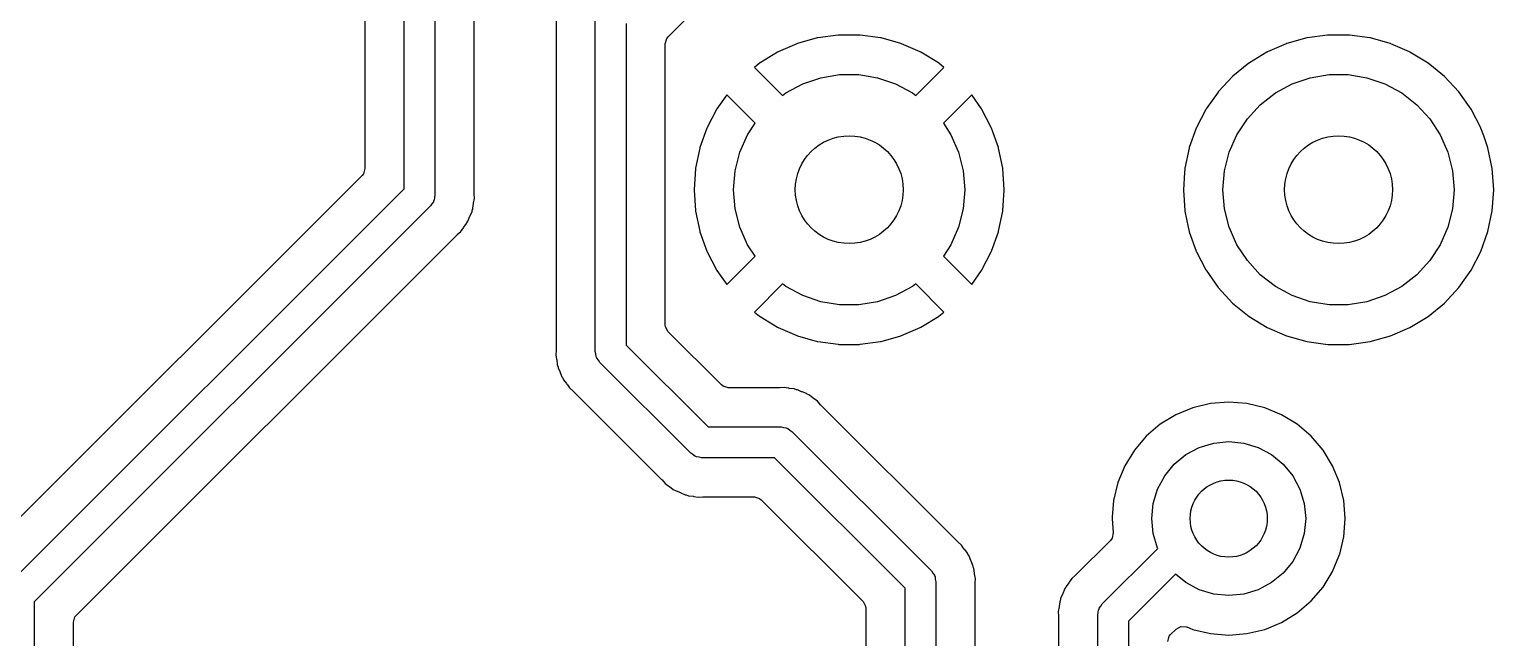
# Model space of a CAD drawing. Extents: x 4.53 to 6.71, y -5.98 to -2.05.
# Drawn here: x 5.509 to 6.257, y -5.376 to -5.065 of the extents above; entities that cross this region are included whole.
import ezdxf

# ---------------------------------------------------------------- set-up
doc = ezdxf.new("R2010")
doc.units = 0
doc.header["$MEASUREMENT"] = 0
doc.layers.add('BLACK', color=7, linetype='CONTINUOUS')

msp = doc.modelspace()

# ---------------------------------------------------------------- linework, layer by layer
at = {"layer": 'BLACK', "linetype": 'CONTINUOUS'}
for p, q in [((5.70079, -5.14634), (5.70079, -4.90709)), ((5.68077, -4.90808), (5.68077, -5.136)), ((5.71654, -4.91035), (5.71654, -5.14961)), ((5.73656, -5.14861), (5.73656, -4.9207)), ((5.83565, -5.06876), (5.94619, -4.95822)), ((5.77841, -5.05965), (5.77841, -5.22853)), ((5.79843, -5.22953), (5.79843, -5.05866)), ((5.81417, -5.06192), (5.81417, -5.22627)), ((5.83419, -5.07227), (5.83498, -5.06959)), ((5.83419, -5.14702), (5.83419, -5.07227)), ((5.83498, -5.06959), (5.83565, -5.06876)), ((5.90146, -5.07225), (5.89185, -5.07643)), ((5.90178, -5.07214), (5.90146, -5.07225)), ((5.91186, -5.06931), (5.90178, -5.07214)), ((5.9122, -5.06924), (5.91186, -5.06931)), ((5.92257, -5.06782), (5.9122, -5.06924)), ((5.92291, -5.0678), (5.92257, -5.06782)), ((5.93339, -5.0678), (5.92291, -5.0678)), ((5.93373, -5.06782), (5.93339, -5.0678)), ((5.9441, -5.06924), (5.93373, -5.06782)), ((5.94443, -5.06931), (5.9441, -5.06924)), ((5.95452, -5.07214), (5.94443, -5.06931)), ((5.95484, -5.07225), (5.95452, -5.07214)), ((5.96445, -5.07643), (5.95484, -5.07225)), ((6.15145, -5.07223), (6.14184, -5.07641)), ((6.15161, -5.07217), (6.15145, -5.07223)), ((6.15145, -5.07223), (6.15145, -5.07223)), ((6.15177, -5.07212), (6.15161, -5.07217)), ((6.16186, -5.06929), (6.15177, -5.07212)), ((6.15177, -5.07212), (6.15177, -5.07212)), ((6.16202, -5.06925), (6.16186, -5.06929)), ((6.16186, -5.06929), (6.16186, -5.06929)), ((6.16219, -5.06923), (6.16202, -5.06925)), ((6.17257, -5.0678), (6.16219, -5.06923)), ((6.16219, -5.06923), (6.16219, -5.06923)), ((6.17274, -5.06778), (6.17257, -5.0678)), ((6.17257, -5.0678), (6.17257, -5.0678)), ((6.18356, -5.06778), (6.17274, -5.06778)), ((6.18373, -5.0678), (6.18356, -5.06778)), ((6.19411, -5.06923), (6.18373, -5.0678)), ((6.18373, -5.0678), (6.18373, -5.0678)), ((6.19428, -5.06925), (6.19411, -5.06923)), ((6.19411, -5.06923), (6.19411, -5.06923)), ((6.19444, -5.06929), (6.19428, -5.06925)), ((6.20453, -5.07212), (6.19444, -5.06929)), ((6.19444, -5.06929), (6.19444, -5.06929)), ((6.20469, -5.07217), (6.20453, -5.07212)), ((6.20453, -5.07212), (6.20453, -5.07212)), ((6.20485, -5.07223), (6.20469, -5.07217)), ((6.21446, -5.07641), (6.20485, -5.07223)), ((6.20485, -5.07223), (6.20485, -5.07223)), ((5.89155, -5.07658), (5.8826, -5.08203)), ((5.89185, -5.07643), (5.89155, -5.07658)), ((5.96475, -5.07658), (5.96445, -5.07643)), ((5.9737, -5.08203), (5.96475, -5.07658)), ((6.14154, -5.07657), (6.13259, -5.08201)), ((6.14169, -5.07648), (6.14154, -5.07656)), ((6.14154, -5.07656), (6.14154, -5.07657)), ((6.14184, -5.07641), (6.14169, -5.07648)), ((6.14184, -5.07641), (6.14184, -5.07641)), ((6.21461, -5.07648), (6.21446, -5.07641)), ((6.21446, -5.07641), (6.21446, -5.07641)), ((6.22386, -5.0821), (6.21461, -5.07648)), ((5.88232, -5.08222), (5.87975, -5.08431)), ((5.87975, -5.08431), (5.87975, -5.08431)), ((5.87975, -5.08431), (5.89416, -5.09872)), ((5.8826, -5.08203), (5.88232, -5.08222)), ((5.96213, -5.09872), (5.97655, -5.08431)), ((5.97398, -5.08222), (5.9737, -5.08203)), ((5.97655, -5.08431), (5.97398, -5.08222)), ((6.13231, -5.0822), (6.12418, -5.08882)), ((6.13244, -5.0821), (6.13231, -5.0822)), ((6.13231, -5.0822), (6.13231, -5.0822)), ((6.13259, -5.08201), (6.13244, -5.0821)), ((6.13259, -5.08201), (6.13259, -5.08201)), ((6.22399, -5.0822), (6.22386, -5.0821)), ((6.22658, -5.08431), (6.22399, -5.0822)), ((6.22399, -5.0822), (6.22399, -5.0822)), ((6.23225, -5.08892), (6.22658, -5.08431)), ((5.89585, -5.09741), (5.90443, -5.09277)), ((5.90443, -5.09277), (5.91365, -5.0896)), ((5.91365, -5.0896), (5.92327, -5.088)), ((5.92327, -5.088), (5.93303, -5.088)), ((5.93303, -5.088), (5.94265, -5.0896)), ((5.94265, -5.0896), (5.95187, -5.09277)), ((5.95187, -5.09277), (5.96045, -5.09741)), ((6.12394, -5.08905), (6.11678, -5.09671)), ((6.12405, -5.08892), (6.12394, -5.08905)), ((6.12394, -5.08905), (6.12394, -5.08905)), ((6.12418, -5.08882), (6.12405, -5.08892)), ((6.12418, -5.08882), (6.12418, -5.08882)), ((6.14585, -5.09741), (6.15443, -5.09277)), ((6.15443, -5.09277), (6.16365, -5.0896)), ((6.16365, -5.0896), (6.17327, -5.088)), ((6.17327, -5.088), (6.18303, -5.088)), ((6.18303, -5.088), (6.19265, -5.0896)), ((6.19265, -5.0896), (6.20187, -5.09277)), ((6.20187, -5.09277), (6.21045, -5.09741)), ((6.23963, -5.09683), (6.23225, -5.08892)), ((5.86557, -5.09842), (5.86054, -5.10554)), ((5.88004, -5.11288), (5.86557, -5.09842)), ((5.89416, -5.09872), (5.89585, -5.09741)), ((5.96045, -5.09741), (5.96213, -5.09872)), ((5.99073, -5.09842), (5.97626, -5.11288)), ((5.99576, -5.10554), (5.99073, -5.09842)), ((6.11657, -5.09697), (6.11053, -5.10553)), ((6.11667, -5.09683), (6.11657, -5.09697)), ((6.11657, -5.09697), (6.11657, -5.09697)), ((6.11678, -5.09671), (6.11667, -5.09683)), ((6.11678, -5.09671), (6.11678, -5.09671)), ((6.13815, -5.1034), (6.14585, -5.09741)), ((6.21045, -5.09741), (6.21815, -5.1034)), ((6.24587, -5.10567), (6.23963, -5.09683)), ((5.86037, -5.10583), (5.85555, -5.11513)), ((5.86054, -5.10554), (5.86037, -5.10583)), ((5.99593, -5.10583), (5.99576, -5.10554)), ((6.00075, -5.11513), (5.99593, -5.10583)), ((6.11035, -5.10582), (6.10553, -5.11512)), ((6.11043, -5.10567), (6.11035, -5.10582)), ((6.11035, -5.10582), (6.11035, -5.10582)), ((6.11053, -5.10553), (6.11043, -5.10567)), ((6.11053, -5.10553), (6.11053, -5.10553)), ((6.13155, -5.11058), (6.13815, -5.1034)), ((6.21815, -5.1034), (6.22475, -5.11058)), ((6.25085, -5.11527), (6.24587, -5.10567)), ((5.85541, -5.11544), (5.8519, -5.12531)), ((5.85555, -5.11513), (5.85541, -5.11544)), ((5.87621, -5.11874), (5.88004, -5.11288)), ((5.97626, -5.11288), (5.98009, -5.11874)), ((6.00089, -5.11544), (6.00075, -5.11513)), ((6.00439, -5.12531), (6.00089, -5.11544)), ((6.1054, -5.11543), (6.10189, -5.12531)), ((6.10545, -5.11527), (6.1054, -5.11543)), ((6.1054, -5.11543), (6.1054, -5.11543)), ((6.10553, -5.11512), (6.10545, -5.11527)), ((6.10553, -5.11512), (6.10553, -5.11512)), ((6.12621, -5.11874), (6.13155, -5.11058)), ((6.22475, -5.11058), (6.23009, -5.11874)), ((6.2509, -5.11543), (6.25085, -5.11527)), ((6.25228, -5.11929), (6.2509, -5.11543)), ((5.87229, -5.12768), (5.87621, -5.11874)), ((5.98009, -5.11874), (5.984, -5.12768)), ((6.12229, -5.12768), (6.12621, -5.11874)), ((6.23009, -5.11874), (6.234, -5.12768)), ((6.25447, -5.12547), (6.25228, -5.11929)), ((5.85181, -5.12564), (5.84968, -5.13589)), ((5.8519, -5.12531), (5.85181, -5.12564)), ((5.8699, -5.13713), (5.87229, -5.12768)), ((5.984, -5.12768), (5.9864, -5.13713)), ((6.00449, -5.12564), (6.00439, -5.12531)), ((6.00662, -5.13589), (6.00449, -5.12564)), ((6.10179, -5.12563), (6.09966, -5.13589)), ((6.10183, -5.12547), (6.10179, -5.12563)), ((6.10179, -5.12563), (6.10179, -5.12563)), ((6.10189, -5.12531), (6.10183, -5.12547)), ((6.10189, -5.12531), (6.10189, -5.12531)), ((6.1199, -5.13713), (6.12229, -5.12768)), ((6.234, -5.12768), (6.2364, -5.13713)), ((6.25667, -5.13606), (6.25447, -5.12547)), ((5.67931, -5.13951), (5.48492, -5.3339)), ((5.67998, -5.13868), (5.67931, -5.13951)), ((5.68077, -5.136), (5.67998, -5.13868)), ((5.84964, -5.13623), (5.84892, -5.14668)), ((5.84968, -5.13589), (5.84964, -5.13623)), ((5.86909, -5.14685), (5.8699, -5.13713)), ((5.9864, -5.13713), (5.9872, -5.14685)), ((6.00666, -5.13623), (6.00662, -5.13589)), ((6.00738, -5.14668), (6.00666, -5.13623)), ((6.09949, -5.13805), (6.09889, -5.14685)), ((6.09962, -5.13623), (6.09949, -5.13805)), ((6.09963, -5.13606), (6.09962, -5.13623)), ((6.09962, -5.13623), (6.09962, -5.13623)), ((6.09966, -5.13589), (6.09963, -5.13606)), ((6.09966, -5.13589), (6.09966, -5.13589)), ((6.11909, -5.14685), (6.1199, -5.13713)), ((6.2364, -5.13713), (6.2372, -5.14685)), ((6.25741, -5.14685), (6.25667, -5.13606)), ((5.49837, -5.34876), (5.70079, -5.14634)), ((5.83419, -5.21592), (5.83419, -5.14702)), ((5.84892, -5.14668), (5.84892, -5.14702)), ((5.84892, -5.14702), (5.84964, -5.15747)), ((5.8699, -5.15657), (5.86909, -5.14685)), ((5.9872, -5.14685), (5.9864, -5.15657)), ((6.00666, -5.15747), (6.00738, -5.14702)), ((6.00738, -5.14685), (6.00738, -5.14668)), ((6.00738, -5.14702), (6.00738, -5.14685)), ((6.09889, -5.14685), (6.0989, -5.14702)), ((6.0989, -5.14702), (6.09962, -5.15747)), ((6.1199, -5.15657), (6.11909, -5.14685)), ((6.2372, -5.14685), (6.2364, -5.15657)), ((6.25667, -5.15764), (6.25741, -5.14685)), ((5.71493, -5.15406), (5.71423, -5.15517)), ((5.71576, -5.15302), (5.71493, -5.15406)), ((5.71586, -5.15259), (5.71576, -5.15302)), ((5.71609, -5.15221), (5.71586, -5.15259)), ((5.71624, -5.15089), (5.71609, -5.15221)), ((5.71654, -5.14961), (5.71624, -5.15089)), ((5.73594, -5.15633), (5.73623, -5.15395)), ((5.73623, -5.15395), (5.73628, -5.15366)), ((5.73628, -5.15366), (5.73671, -5.1513)), ((5.73656, -5.14891), (5.73656, -5.14861)), ((5.73671, -5.1513), (5.73656, -5.14891)), ((5.71423, -5.15517), (5.51181, -5.35759)), ((5.73354, -5.16266), (5.73439, -5.16043)), ((5.73439, -5.16043), (5.7345, -5.16015)), ((5.7345, -5.16015), (5.73549, -5.15797)), ((5.73549, -5.15797), (5.73556, -5.15757)), ((5.73556, -5.15757), (5.7358, -5.15671)), ((5.7358, -5.15671), (5.73594, -5.15633)), ((5.84964, -5.15747), (5.84968, -5.15781)), ((5.84968, -5.15781), (5.85181, -5.16806)), ((5.87229, -5.16603), (5.8699, -5.15657)), ((5.9864, -5.15657), (5.984, -5.16603)), ((6.00449, -5.16806), (6.00662, -5.15781)), ((6.00662, -5.15781), (6.00666, -5.15747)), ((6.09962, -5.15747), (6.09963, -5.15764)), ((6.09963, -5.15764), (6.09966, -5.15781)), ((6.09966, -5.15781), (6.09966, -5.15781)), ((6.09966, -5.15781), (6.10137, -5.16603)), ((6.12229, -5.16603), (6.1199, -5.15657)), ((6.2364, -5.15657), (6.234, -5.16603)), ((6.25447, -5.16823), (6.25667, -5.15764)), ((5.7279, -5.16983), (5.72969, -5.16824)), ((5.72969, -5.16824), (5.73105, -5.16627)), ((5.73105, -5.16627), (5.73123, -5.16603)), ((5.73123, -5.16603), (5.73271, -5.16414)), ((5.73271, -5.16414), (5.73287, -5.16378)), ((5.73287, -5.16378), (5.73331, -5.16299)), ((5.73331, -5.16299), (5.73354, -5.16266)), ((5.85181, -5.16806), (5.8519, -5.16839)), ((5.8519, -5.16839), (5.85541, -5.17826)), ((5.87621, -5.17496), (5.87229, -5.16603)), ((5.984, -5.16603), (5.98009, -5.17496)), ((6.00089, -5.17826), (6.00439, -5.16839)), ((6.00439, -5.16839), (6.00449, -5.16806)), ((6.10137, -5.16603), (6.10183, -5.16823)), ((6.10183, -5.16823), (6.10189, -5.16839)), ((6.10189, -5.16839), (6.10189, -5.16839)), ((6.10189, -5.16839), (6.1054, -5.17827)), ((6.12621, -5.17496), (6.12229, -5.16603)), ((6.234, -5.16603), (6.23009, -5.17496)), ((6.25085, -5.17843), (6.25447, -5.16823)), ((5.53328, -5.36443), (5.72768, -5.17003)), ((5.72768, -5.17003), (5.7279, -5.16983)), ((5.88004, -5.18082), (5.87621, -5.17496)), ((5.98009, -5.17496), (5.97626, -5.18082)), ((6.13155, -5.18312), (6.12621, -5.17496)), ((6.23009, -5.17496), (6.22475, -5.18312)), ((5.85541, -5.17826), (5.85555, -5.17857)), ((5.85555, -5.17857), (5.86037, -5.18787)), ((5.86557, -5.19529), (5.88004, -5.18082)), ((5.97626, -5.18082), (5.99073, -5.19529)), ((5.99593, -5.18787), (6.00075, -5.17857)), ((6.00075, -5.17857), (6.00089, -5.17826)), ((6.1054, -5.17827), (6.1054, -5.17827)), ((6.1054, -5.17827), (6.10545, -5.17843)), ((6.10545, -5.17843), (6.10553, -5.17858)), ((6.10553, -5.17858), (6.10553, -5.17858)), ((6.10553, -5.17858), (6.11035, -5.18788)), ((6.13815, -5.1903), (6.13155, -5.18312)), ((6.22475, -5.18312), (6.21815, -5.1903)), ((6.24587, -5.18803), (6.25085, -5.17843)), ((5.86037, -5.18787), (5.86054, -5.18816)), ((5.86054, -5.18816), (5.86557, -5.19529)), ((5.99073, -5.19529), (5.99576, -5.18816)), ((5.99576, -5.18816), (5.99593, -5.18787)), ((6.11035, -5.18788), (6.11035, -5.18788)), ((6.11035, -5.18788), (6.11043, -5.18803)), ((6.11043, -5.18803), (6.11667, -5.19687)), ((6.14585, -5.19629), (6.13815, -5.1903)), ((6.21815, -5.1903), (6.21045, -5.19629)), ((6.23963, -5.19687), (6.24587, -5.18803)), ((5.86557, -5.19529), (5.86557, -5.19529)), ((5.89416, -5.19498), (5.87975, -5.20939)), ((5.89585, -5.19629), (5.89416, -5.19498)), ((5.90443, -5.20093), (5.89585, -5.19629)), ((5.96045, -5.19629), (5.95187, -5.20093)), ((5.96213, -5.19498), (5.96045, -5.19629)), ((5.97655, -5.20939), (5.96213, -5.19498)), ((6.11667, -5.19687), (6.12405, -5.20478)), ((6.15443, -5.20093), (6.14585, -5.19629)), ((6.21045, -5.19629), (6.20187, -5.20093)), ((6.23225, -5.20478), (6.23963, -5.19687)), ((5.91365, -5.2041), (5.90443, -5.20093)), ((5.92327, -5.2057), (5.91365, -5.2041)), ((5.93303, -5.2057), (5.92327, -5.2057)), ((5.94265, -5.2041), (5.93303, -5.2057)), ((5.95187, -5.20093), (5.94265, -5.2041)), ((6.12405, -5.20478), (6.13244, -5.2116)), ((6.16365, -5.2041), (6.15443, -5.20093)), ((6.17327, -5.2057), (6.16365, -5.2041)), ((6.18303, -5.2057), (6.17327, -5.2057)), ((6.19265, -5.2041), (6.18303, -5.2057)), ((6.20187, -5.20093), (6.19265, -5.2041)), ((6.22386, -5.2116), (6.23225, -5.20478)), ((5.87975, -5.20939), (5.87975, -5.20939)), ((5.87975, -5.20939), (5.88232, -5.21148)), ((5.88232, -5.21148), (5.8826, -5.21167)), ((5.8826, -5.21167), (5.89155, -5.21712)), ((5.96475, -5.21712), (5.9737, -5.21167)), ((5.9737, -5.21167), (5.97398, -5.21148)), ((5.97398, -5.21148), (5.97655, -5.20939)), ((5.97655, -5.20939), (5.97655, -5.20939)), ((6.13244, -5.2116), (6.14169, -5.21722)), ((6.21461, -5.21722), (6.22386, -5.2116)), ((5.83431, -5.21697), (5.83419, -5.21592)), ((5.83565, -5.21943), (5.83431, -5.21697)), ((5.86286, -5.24664), (5.83565, -5.21943)), ((5.89155, -5.21712), (5.89185, -5.21727)), ((5.89185, -5.21727), (5.90146, -5.22145)), ((5.90146, -5.22145), (5.90178, -5.22156)), ((5.90178, -5.22156), (5.91186, -5.22439)), ((5.94443, -5.22439), (5.95452, -5.22156)), ((5.95452, -5.22156), (5.95484, -5.22145)), ((5.95484, -5.22145), (5.96445, -5.21727)), ((5.96445, -5.21727), (5.96475, -5.21712)), ((6.14169, -5.21722), (6.15161, -5.22153)), ((6.15161, -5.22153), (6.16202, -5.22445)), ((6.19428, -5.22445), (6.20469, -5.22153)), ((6.20469, -5.22153), (6.21461, -5.21722)), ((5.7784, -5.22883), (5.77825, -5.23122)), ((5.77841, -5.22853), (5.7784, -5.22883)), ((5.81417, -5.22627), (5.85602, -5.26811)), ((5.91186, -5.22439), (5.9122, -5.22446)), ((5.9122, -5.22446), (5.92257, -5.22588)), ((5.92257, -5.22588), (5.92291, -5.22591)), ((5.92291, -5.22591), (5.93339, -5.22591)), ((5.93339, -5.22591), (5.93373, -5.22588)), ((5.93373, -5.22588), (5.9441, -5.22446)), ((5.9441, -5.22446), (5.94443, -5.22439)), ((6.16202, -5.22445), (6.17274, -5.22593)), ((6.17274, -5.22593), (6.17291, -5.22593)), ((6.17291, -5.22593), (6.18339, -5.22593)), ((6.18339, -5.22593), (6.18356, -5.22593)), ((6.18356, -5.22593), (6.19428, -5.22445)), ((5.77825, -5.23122), (5.77868, -5.23358)), ((5.77868, -5.23358), (5.77873, -5.23388)), ((5.77873, -5.23388), (5.77902, -5.23625)), ((5.77902, -5.23625), (5.77916, -5.23663)), ((5.77916, -5.23663), (5.7794, -5.23749)), ((5.79872, -5.23082), (5.79843, -5.22953)), ((5.79887, -5.23213), (5.79872, -5.23082)), ((5.79911, -5.23251), (5.79887, -5.23213)), ((5.7992, -5.23294), (5.79911, -5.23251)), ((5.80003, -5.23398), (5.7992, -5.23294)), ((5.80073, -5.2351), (5.80003, -5.23398)), ((5.84719, -5.28155), (5.80073, -5.2351)), ((5.7794, -5.23749), (5.77947, -5.23789)), ((5.77947, -5.23789), (5.78046, -5.24007)), ((5.78046, -5.24007), (5.78057, -5.24035)), ((5.78057, -5.24035), (5.78142, -5.24259)), ((5.78142, -5.24259), (5.78165, -5.24292)), ((5.78165, -5.24292), (5.78209, -5.2437)), ((5.78209, -5.2437), (5.78225, -5.24406)), ((5.78225, -5.24406), (5.78373, -5.24595)), ((5.78373, -5.24595), (5.78391, -5.24619)), ((5.78391, -5.24619), (5.78422, -5.24664)), ((5.78422, -5.24664), (5.78527, -5.24816)), ((5.78527, -5.24816), (5.7869, -5.24961)), ((5.7869, -5.24961), (5.78706, -5.24975)), ((5.78706, -5.24975), (5.78728, -5.24995)), ((5.78728, -5.24995), (5.83233, -5.29501)), ((5.86368, -5.2473), (5.86286, -5.24664)), ((5.86636, -5.24809), (5.86368, -5.2473)), ((5.89231, -5.24809), (5.86636, -5.24809)), ((5.89261, -5.24808), (5.89231, -5.24809)), ((5.895, -5.24794), (5.89261, -5.24808)), ((5.89705, -5.24831), (5.895, -5.24794)), ((5.89736, -5.24837), (5.89705, -5.24831)), ((5.89765, -5.24841), (5.89736, -5.24837)), ((5.90003, -5.2487), (5.89765, -5.24841)), ((5.90041, -5.24884), (5.90003, -5.2487)), ((5.90127, -5.24909), (5.90041, -5.24884)), ((5.90167, -5.24916), (5.90127, -5.24909)), ((5.90385, -5.25014), (5.90167, -5.24916)), ((5.90413, -5.25026), (5.90385, -5.25014)), ((5.90637, -5.2511), (5.90413, -5.25026)), ((5.90664, -5.2513), (5.90637, -5.2511)), ((5.90637, -5.2511), (5.90637, -5.2511)), ((5.9067, -5.25133), (5.90664, -5.2513)), ((5.90748, -5.25177), (5.9067, -5.25133)), ((5.90784, -5.25194), (5.90748, -5.25177)), ((5.90973, -5.25341), (5.90784, -5.25194)), ((5.90997, -5.25359), (5.90973, -5.25341)), ((5.91017, -5.25373), (5.90997, -5.25359)), ((5.91194, -5.25495), (5.91017, -5.25373)), ((5.91353, -5.25674), (5.91194, -5.25495)), ((5.91373, -5.25696), (5.91353, -5.25674)), ((5.98359, -5.32682), (5.91373, -5.25696)), ((6.10364, -5.25832), (6.09501, -5.2619)), ((6.11273, -5.25614), (6.10364, -5.25832)), ((6.12205, -5.25541), (6.11273, -5.25614)), ((6.13136, -5.25614), (6.12205, -5.25541)), ((6.14045, -5.25832), (6.13136, -5.25614)), ((6.14908, -5.2619), (6.14045, -5.25832)), ((6.08704, -5.26678), (6.07994, -5.27285)), ((6.09501, -5.2619), (6.08704, -5.26678)), ((6.15705, -5.26678), (6.14908, -5.2619)), ((6.16416, -5.27285), (6.15705, -5.26678)), ((5.85602, -5.26811), (5.89331, -5.26811)), ((5.89331, -5.26811), (5.89459, -5.2684)), ((5.89459, -5.2684), (5.89591, -5.26855)), ((5.89591, -5.26855), (5.89629, -5.26879)), ((5.89629, -5.26879), (5.89672, -5.26889)), ((5.89672, -5.26889), (5.89776, -5.26971)), ((5.89776, -5.26971), (5.89887, -5.27042)), ((5.89887, -5.27042), (5.97013, -5.34168)), ((6.07994, -5.27285), (6.07387, -5.27996)), ((6.17023, -5.27996), (6.16416, -5.27285)), ((5.84831, -5.28225), (5.84719, -5.28155)), ((6.07387, -5.27996), (6.06898, -5.28792)), ((6.10019, -5.28224), (6.10699, -5.27861)), ((6.10699, -5.27861), (6.11437, -5.27637)), ((6.11437, -5.27637), (6.12205, -5.27561)), ((6.12205, -5.27561), (6.12972, -5.27637)), ((6.12972, -5.27637), (6.13711, -5.27861)), ((6.13711, -5.27861), (6.14391, -5.28224)), ((6.17511, -5.28792), (6.17023, -5.27996)), ((5.84934, -5.28308), (5.84831, -5.28225)), ((5.84978, -5.28318), (5.84934, -5.28308)), ((5.85016, -5.28342), (5.84978, -5.28318)), ((5.85147, -5.28356), (5.85016, -5.28342)), ((5.85276, -5.28386), (5.85147, -5.28356)), ((5.89005, -5.28386), (5.85276, -5.28386)), ((5.95669, -5.35051), (5.89005, -5.28386)), ((6.06898, -5.28792), (6.06541, -5.29656)), ((6.08933, -5.2931), (6.09422, -5.28714)), ((6.09422, -5.28714), (6.10019, -5.28224)), ((6.14391, -5.28224), (6.14987, -5.28714)), ((6.14987, -5.28714), (6.15477, -5.2931)), ((6.17869, -5.29656), (6.17511, -5.28792)), ((5.83233, -5.29501), (5.83253, -5.29522)), ((5.83253, -5.29522), (5.83412, -5.29702)), ((6.06541, -5.29656), (6.06323, -5.30564)), ((6.08569, -5.2999), (6.08933, -5.2931)), ((6.15477, -5.2931), (6.1584, -5.2999)), ((6.18087, -5.30564), (6.17869, -5.29656)), ((6.17869, -5.29656), (6.17869, -5.29656)), ((6.17869, -5.29656), (6.17869, -5.29656)), ((5.83412, -5.29702), (5.83609, -5.29838)), ((5.83609, -5.29838), (5.83633, -5.29855)), ((5.83633, -5.29855), (5.83822, -5.30003)), ((5.83822, -5.30003), (5.83859, -5.3002)), ((5.83859, -5.3002), (5.83937, -5.30064)), ((5.83937, -5.30064), (5.8397, -5.30086)), ((5.8397, -5.30086), (5.8397, -5.30086)), ((5.8397, -5.30086), (5.8397, -5.30086)), ((5.8397, -5.30086), (5.84194, -5.30171)), ((5.84194, -5.30171), (5.84221, -5.30183)), ((5.84221, -5.30183), (5.8444, -5.30281)), ((5.8444, -5.30281), (5.84479, -5.30288)), ((5.84479, -5.30288), (5.84566, -5.30312)), ((5.84566, -5.30312), (5.84603, -5.30327)), ((5.84603, -5.30327), (5.84841, -5.30355)), ((5.84841, -5.30355), (5.8487, -5.3036)), ((5.8487, -5.3036), (5.85106, -5.30403)), ((5.85106, -5.30403), (5.85345, -5.30389)), ((5.85106, -5.30403), (5.85106, -5.30403)), ((5.85106, -5.30403), (5.85106, -5.30403)), ((5.85345, -5.30389), (5.85375, -5.30388)), ((5.85375, -5.30388), (5.8797, -5.30388)), ((5.8797, -5.30388), (5.88238, -5.30467)), ((6.08345, -5.30728), (6.08569, -5.2999)), ((6.1584, -5.2999), (6.16064, -5.30728)), ((5.88238, -5.30467), (5.88321, -5.30533)), ((5.88321, -5.30533), (5.93522, -5.35735)), ((6.06323, -5.30564), (6.06256, -5.31417)), ((6.0827, -5.31496), (6.08345, -5.30728)), ((6.16064, -5.30728), (6.1614, -5.31496)), ((6.1816, -5.31496), (6.18087, -5.30564)), ((6.06256, -5.31417), (6.06249, -5.31496)), ((6.06249, -5.31496), (6.06306, -5.3222)), ((6.08345, -5.32264), (6.0827, -5.31496)), ((6.1614, -5.31496), (6.16064, -5.32264)), ((6.18087, -5.32428), (6.1816, -5.31496)), ((6.06163, -5.32609), (6.04397, -5.34375)), ((6.06249, -5.32493), (6.06163, -5.32609)), ((6.06306, -5.3222), (6.06249, -5.32493)), ((6.08569, -5.33002), (6.08345, -5.32264)), ((6.16064, -5.32264), (6.1584, -5.33002)), ((6.17876, -5.33307), (6.18087, -5.32428)), ((5.98381, -5.32702), (5.98359, -5.32682)), ((5.9856, -5.32861), (5.98381, -5.32702)), ((5.98645, -5.32984), (5.9856, -5.32861)), ((5.98696, -5.33058), (5.98645, -5.32984)), ((5.98714, -5.33082), (5.98696, -5.33058)), ((5.98861, -5.33271), (5.98714, -5.33082)), ((5.98878, -5.33307), (5.98861, -5.33271)), ((5.98922, -5.33386), (5.98878, -5.33307)), ((5.98945, -5.33419), (5.98922, -5.33386)), ((6.05742, -5.35861), (6.0858, -5.33023)), ((6.0858, -5.33023), (6.08569, -5.33002)), ((6.1584, -5.33002), (6.15477, -5.33682)), ((6.17835, -5.33419), (6.17869, -5.33336)), ((6.17869, -5.33336), (6.17876, -5.33307)), ((5.9903, -5.33643), (5.98945, -5.33419)), ((5.99041, -5.3367), (5.9903, -5.33643)), ((5.99139, -5.33888), (5.99041, -5.3367)), ((5.99147, -5.33928), (5.99139, -5.33888)), ((5.99171, -5.34014), (5.99147, -5.33928)), ((5.99185, -5.34052), (5.99171, -5.34014)), ((5.99214, -5.34289), (5.99185, -5.34052)), ((6.15477, -5.33682), (6.14987, -5.34279)), ((6.17511, -5.342), (6.17835, -5.33419)), ((5.97013, -5.34168), (5.97084, -5.34279)), ((5.97084, -5.34279), (5.97166, -5.34383)), ((5.97166, -5.34383), (5.97176, -5.34426)), ((5.97176, -5.34426), (5.972, -5.34464)), ((5.972, -5.34464), (5.97215, -5.34596)), ((5.97215, -5.34596), (5.97244, -5.34724)), ((5.97244, -5.34724), (5.97244, -5.49213)), ((5.99214, -5.3429), (5.99214, -5.34289)), ((5.99218, -5.34319), (5.99214, -5.3429)), ((5.99249, -5.34485), (5.99218, -5.34319)), ((5.99246, -5.34824), (5.99247, -5.34794)), ((5.99246, -5.49113), (5.99246, -5.34824)), ((5.99247, -5.34794), (5.99261, -5.34555)), ((5.99261, -5.34555), (5.99249, -5.34485)), ((6.04042, -5.34775), (6.03895, -5.34964)), ((6.0406, -5.34751), (6.04042, -5.34775)), ((6.04196, -5.34554), (6.0406, -5.34751)), ((6.04375, -5.34395), (6.04196, -5.34554)), ((6.04397, -5.34375), (6.04375, -5.34395)), ((6.09493, -5.34337), (6.07087, -5.36743)), ((6.10019, -5.34768), (6.09493, -5.34337)), ((6.10699, -5.35132), (6.10019, -5.34768)), ((6.14391, -5.34768), (6.13711, -5.35132)), ((6.14987, -5.34279), (6.14391, -5.34768)), ((6.17023, -5.34997), (6.1749, -5.34233)), ((6.1749, -5.34233), (6.17511, -5.342)), ((5.95669, -5.48886), (5.95669, -5.35051)), ((6.03609, -5.35621), (6.03585, -5.35707)), ((6.03617, -5.35581), (6.03609, -5.35621)), ((6.03715, -5.35363), (6.03617, -5.35581)), ((6.03726, -5.35335), (6.03715, -5.35363)), ((6.03811, -5.35111), (6.03726, -5.35335)), ((6.03834, -5.35078), (6.03811, -5.35111)), ((6.03878, -5.35), (6.03834, -5.35078)), ((6.03895, -5.34964), (6.03878, -5.35)), ((6.11437, -5.35355), (6.10699, -5.35132)), ((6.12205, -5.35431), (6.11437, -5.35355)), ((6.12972, -5.35355), (6.12205, -5.35431)), ((6.13711, -5.35132), (6.12972, -5.35355)), ((6.16416, -5.35707), (6.17023, -5.34997)), ((5.51181, -5.35759), (5.51181, -5.41437)), ((5.93522, -5.35735), (5.93656, -5.3598)), ((5.93656, -5.3598), (5.93667, -5.36085)), ((5.93667, -5.36085), (5.93667, -5.47852)), ((6.03538, -5.36012), (6.03494, -5.36248)), ((6.03494, -5.36248), (6.03509, -5.36487)), ((6.03542, -5.35982), (6.03538, -5.36012)), ((6.03571, -5.35745), (6.03542, -5.35982)), ((6.03585, -5.35707), (6.03571, -5.35745)), ((6.05512, -5.36417), (6.05541, -5.36289)), ((6.05541, -5.36289), (6.05556, -5.36157)), ((6.05556, -5.36157), (6.0558, -5.36119)), ((6.0558, -5.36119), (6.0559, -5.36076)), ((6.0559, -5.36076), (6.05672, -5.35972)), ((6.05672, -5.35972), (6.05742, -5.35861)), ((6.14908, -5.36802), (6.15705, -5.36314)), ((6.15705, -5.36314), (6.16416, -5.35707)), ((5.53183, -5.36794), (5.53262, -5.36526)), ((5.53183, -5.41159), (5.53183, -5.36794)), ((5.53262, -5.36526), (5.53328, -5.36443)), ((6.03509, -5.36487), (6.0351, -5.36517)), ((6.0351, -5.36517), (6.0351, -5.4982)), ((6.05512, -5.50855), (6.05512, -5.36417)), ((6.07087, -5.36743), (6.07087, -5.51181)), ((6.09234, -5.37427), (6.0952, -5.37142)), ((6.0952, -5.37142), (6.09765, -5.37008)), ((6.09765, -5.37008), (6.10044, -5.37027)), ((6.10044, -5.37027), (6.1006, -5.37034)), ((6.1006, -5.37034), (6.10364, -5.3716)), ((6.14045, -5.3716), (6.14255, -5.37073)), ((6.14255, -5.37073), (6.14908, -5.36802)), ((6.09089, -5.37778), (6.09167, -5.3751)), ((6.09167, -5.3751), (6.09234, -5.37427)), ((6.10364, -5.3716), (6.10364, -5.3716)), ((6.10364, -5.3716), (6.10364, -5.3716)), ((6.10364, -5.3716), (6.11273, -5.37378)), ((6.11273, -5.37378), (6.12205, -5.37451)), ((6.12205, -5.37451), (6.13136, -5.37378)), ((6.13136, -5.37378), (6.14045, -5.3716)), ((6.14045, -5.3716), (6.14045, -5.3716)), ((6.14045, -5.3716), (6.14045, -5.3716))]:
    msp.add_line(p, q, dxfattribs=at)
at = {"layer": 'BLACK'}
for centre, radius in [((5.92815, -5.14685), 0.02756), ((6.17815, -5.14685), 0.02756), ((6.12205, -5.31496), 0.0197)]:
    msp.add_circle(centre, radius, dxfattribs=at)

doc.saveas('drawing.dxf')
